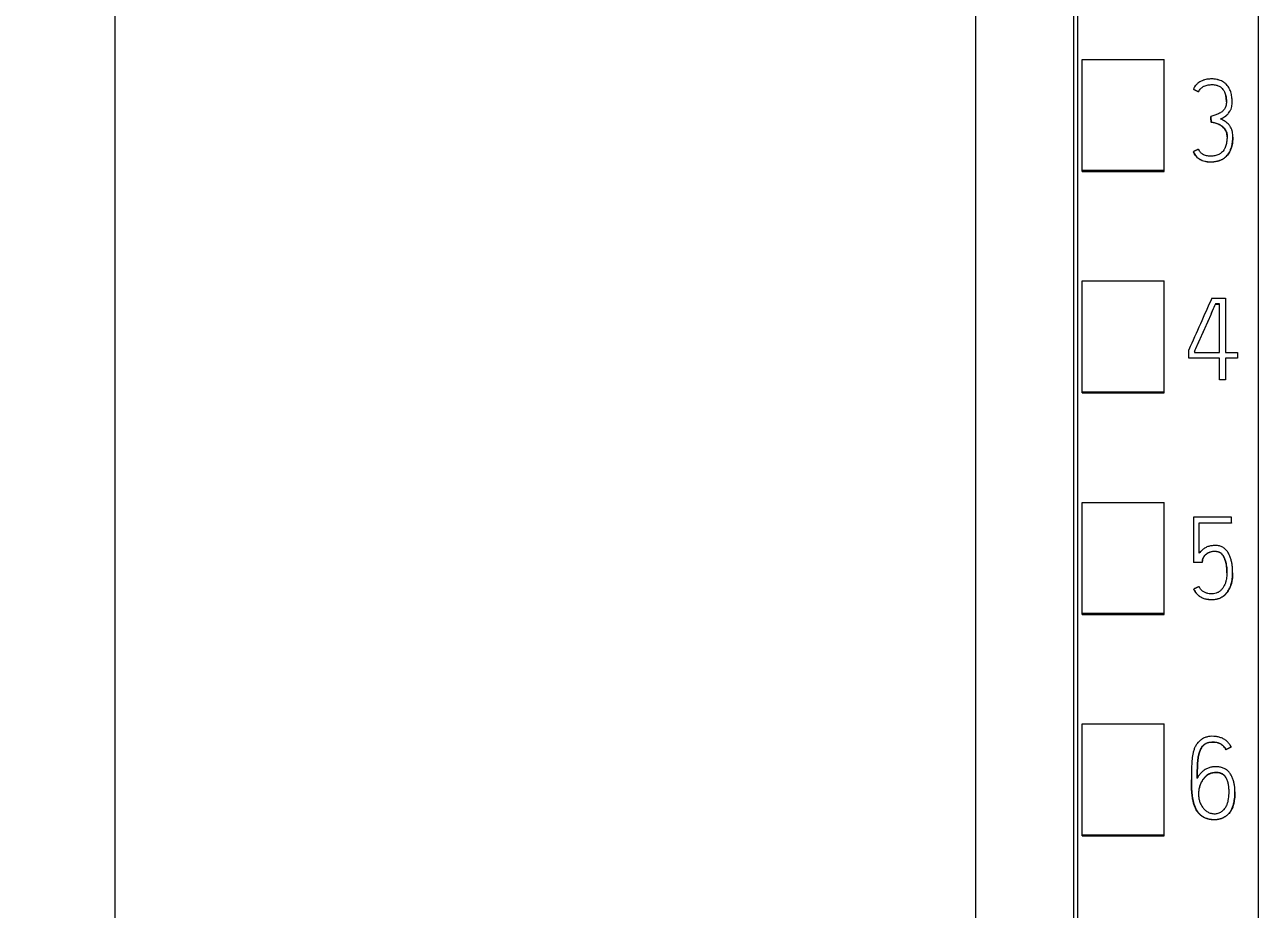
# Model space of a CAD drawing. Header units: millimetres. Extents: x 1359 to 3577, y 1333 to 3557.
# Drawn here: x 2789.87 to 2819.97, y 3000.71 to 3022.29 of the extents above; entities that cross this region are included whole.
import ezdxf

# ---------------------------------------------------------------- set-up
doc = ezdxf.new("R2010")
doc.units = ezdxf.units.MM
doc.layers.add('000-PI-Oprema', color=30, linetype='Continuous', lineweight=5)
doc.layers.add('002-PI-Kabelska kanalica', color=150, linetype='Continuous')
doc.styles.get("Standard").update_dxf_attribs({"font": 'arial.ttf'})
doc.dimstyles.new('ISO-25', dxfattribs={"dimtxt": 2.5, "dimasz": 2.5, "dimexe": 1.25, "dimexo": 0.625, "dimtad": 1, "dimtxsty": 'Standard', "dimcen": 2.5, "dimadec": 0, "dimazin": 0, "dimtfac": 1, "dimtmove": 0, "dimatfit": 3, "dimfxl": 1, "dimarcsym": 0})

# ---------------------------------------------------------------- blocks, each defined once
blk = doc.blocks.new('S7-1500 DI HF - 6ES7521-1BL00-0AB0')
at = {"layer": '000-PI-Oprema', "color": 0, "linetype": 'ByBlock', "lineweight": 0}
for p, q in [((34.8, 134.681), (34.8, 21.262)), ((30.4, 23.585), (30.4, 132.4)), ((30.5, 112.178), (30.5, 114.881)), ((30.5, 114.881), (32.5, 114.881)), ((32.5, 112.178), (32.5, 114.881)), ((33.216, 114.157), (33.216, 114.151)), ((33.344, 114.094), (33.344, 114.088)), ((34.162, 113.84), (34.162, 113.846)), ((33.641, 113.494), (33.641, 113.488)), ((33.649, 113.356), (33.649, 113.35)), ((34.179, 112.99), (34.179, 112.996)), ((33.216, 112.635), (33.216, 112.629)), ((30.5, 112.149), (30.5, 112.178)), ((30.5, 112.178), (32.5, 112.178)), ((30.5, 112.149), (32.5, 112.149)), ((32.5, 112.149), (32.5, 112.178)), ((30.5, 106.777), (30.5, 109.479)), ((30.5, 109.479), (32.5, 109.479)), ((32.5, 106.777), (32.5, 109.479)), ((33.666, 109.061), (33.996, 109.061)), ((33.996, 109.061), (33.996, 107.735)), ((33.757, 108.923), (33.757, 108.917)), ((33.854, 108.923), (33.757, 108.923)), ((33.757, 108.917), (33.854, 108.917)), ((33.854, 107.735), (33.854, 108.923)), ((33.105, 107.596), (33.105, 107.801)), ((33.244, 107.771), (33.244, 107.735)), ((33.854, 107.596), (33.105, 107.596)), ((33.244, 107.735), (33.854, 107.735)), ((33.854, 107.069), (33.854, 107.596)), ((33.996, 107.735), (34.29, 107.735)), ((33.996, 107.596), (33.996, 107.069)), ((34.29, 107.596), (33.996, 107.596)), ((34.29, 107.735), (34.29, 107.596)), ((33.996, 107.069), (33.854, 107.069)), ((30.5, 106.749), (30.5, 106.777)), ((30.5, 106.777), (32.5, 106.777)), ((30.5, 106.749), (32.5, 106.749)), ((32.5, 106.749), (32.5, 106.777)), ((30.5, 101.375), (30.5, 104.078)), ((30.5, 104.078), (32.5, 104.078)), ((32.5, 101.375), (32.5, 104.078)), ((33.222, 103.717), (33.222, 102.622)), ((34.145, 103.717), (33.222, 103.717)), ((33.36, 102.843), (33.36, 103.579)), ((33.36, 103.579), (34.145, 103.579)), ((34.145, 103.579), (34.145, 103.717)), ((34.145, 103.579), (34.145, 103.572)), ((33.222, 102.622), (33.222, 102.616)), ((33.222, 102.622), (33.433, 102.622)), ((33.433, 102.622), (33.433, 102.616)), ((34.173, 102.358), (34.173, 102.364)), ((33.227, 101.967), (33.227, 101.961)), ((30.5, 101.349), (30.5, 101.375)), ((30.5, 101.375), (32.5, 101.375)), ((30.5, 101.349), (32.5, 101.349)), ((32.5, 101.349), (32.5, 101.375)), ((30.5, 95.974), (30.5, 98.676)), ((30.5, 98.676), (32.5, 98.676)), ((32.5, 95.974), (32.5, 98.676)), ((34.011, 98.054), (34.011, 98.047)), ((34.139, 98.12), (34.139, 98.114)), ((33.167, 97.316), (33.167, 97.31)), ((34.23, 97.017), (34.23, 97.023)), ((30.5, 95.949), (30.5, 95.974)), ((30.5, 95.974), (32.5, 95.974)), ((30.5, 95.949), (32.5, 95.949)), ((32.5, 95.949), (32.5, 95.974))]:
    blk.add_line(p, q, dxfattribs=at)
at = {"layer": '000-PI-Oprema', "color": 18, "linetype": 'ByBlock', "lineweight": 0, "true_color": 0x000000}
blk.add_ellipse((18.741, 10.646), major_axis=(452.614, 1023.309), ratio=0.023466, start_param=1.484858, end_param=1.486095, dxfattribs=at)
at = {"layer": '000-PI-Oprema', "color": 0, "linetype": 'ByBlock', "lineweight": 0}
for points, knots in [([(30.3, 23.299), (30.3, 26.64), (30.3, 34.605), (30.3, 47.245), (30.3, 62.731), (30.3, 77.025), (30.3, 91.235), (30.3, 105.802), (30.3, 119.972), (30.3, 129.542), (30.3, 132.586)], [0, 0, 0, 0, 0.091483, 0.21812, 0.346206, 0.515858, 0.610111, 0.736264, 0.916066, 1, 1, 1, 1]), ([(6.9, 129.52), (6.9, 127.497), (6.9, 118.948), (6.9, 105.802), (6.9, 91.235), (6.9, 77.025), (6.9, 62.731), (6.9, 47.245), (6.9, 34.486), (6.9, 25.605), (6.9, 21.348), (6.9, 20.55)], [0, 0, 0, 0, 0.055935, 0.236292, 0.362833, 0.457376, 0.627551, 0.756032, 0.883059, 0.978086, 1, 1, 1, 1]), ([(27.9, 129.52), (27.9, 127.497), (27.9, 118.948), (27.9, 105.802), (27.9, 91.235), (27.9, 77.025), (27.9, 62.731), (27.9, 47.245), (27.9, 34.486), (27.9, 25.605), (27.9, 21.348), (27.9, 20.55)], [0, 0, 0, 0, 0.055935, 0.236292, 0.362833, 0.457376, 0.627551, 0.756032, 0.883059, 0.978086, 1, 1, 1, 1]), ([(33.879, 113.431), (33.897, 113.44), (33.915, 113.449), (33.949, 113.469), (33.967, 113.479), (33.991, 113.496), (34, 113.501), (34.015, 113.513), (34.023, 113.52), (34.038, 113.533), (34.045, 113.54), (34.06, 113.554), (34.067, 113.562), (34.086, 113.585), (34.098, 113.601), (34.114, 113.627), (34.118, 113.636), (34.127, 113.654), (34.131, 113.663), (34.142, 113.692), (34.148, 113.711), (34.156, 113.75), (34.159, 113.77), (34.162, 113.81), (34.162, 113.83), (34.162, 113.871), (34.161, 113.891), (34.157, 113.95), (34.152, 113.99), (34.139, 114.049), (34.134, 114.069), (34.121, 114.107), (34.107, 114.144), (34.088, 114.18), (34.067, 114.215), (34.055, 114.231), (34.03, 114.262), (34.009, 114.284), (33.986, 114.304), (33.97, 114.316), (33.962, 114.322), (33.92, 114.35), (33.883, 114.367), (33.835, 114.383), (33.825, 114.386), (33.806, 114.391), (33.776, 114.397), (33.726, 114.404), (33.686, 114.406), (33.645, 114.406), (33.625, 114.406), (33.565, 114.401), (33.525, 114.395), (33.477, 114.381), (33.467, 114.378), (33.448, 114.371), (33.439, 114.367), (33.411, 114.355), (33.375, 114.336), (33.342, 114.313), (33.319, 114.294), (33.311, 114.287), (33.296, 114.273), (33.289, 114.266), (33.269, 114.243), (33.256, 114.228), (33.24, 114.202), (33.235, 114.194), (33.225, 114.176), (33.22, 114.167), (33.216, 114.157)], [0, 0, 0, 0, 0.03125, 0.03125, 0.0625, 0.0625, 0.078125, 0.078125, 0.09375, 0.09375, 0.109375, 0.109375, 0.125, 0.125, 0.15625, 0.15625, 0.171875, 0.171875, 0.1875, 0.1875, 0.21875, 0.21875, 0.25, 0.25, 0.28125, 0.28125, 0.3125, 0.3125, 0.375, 0.375, 0.40625, 0.40625, 0.4375, 0.46875, 0.46875, 0.5, 0.5, 0.53125, 0.546875, 0.546875, 0.5625, 0.5625, 0.625, 0.625, 0.640625, 0.640625, 0.65625, 0.6875, 0.71875, 0.71875, 0.75, 0.75, 0.8125, 0.8125, 0.828125, 0.828125, 0.84375, 0.84375, 0.875, 0.90625, 0.90625, 0.921875, 0.921875, 0.9375, 0.9375, 0.96875, 0.96875, 0.984375, 0.984375, 1, 1, 1, 1]), ([(33.344, 114.094), (33.351, 114.109), (33.359, 114.123), (33.378, 114.15), (33.388, 114.163), (33.405, 114.18), (33.411, 114.186), (33.424, 114.197), (33.431, 114.202), (33.444, 114.212), (33.451, 114.216), (33.465, 114.225), (33.472, 114.229), (33.494, 114.239), (33.51, 114.245), (33.542, 114.255), (33.558, 114.258), (33.591, 114.264), (33.607, 114.265), (33.64, 114.268), (33.657, 114.268), (33.707, 114.267), (33.739, 114.264), (33.78, 114.254), (33.788, 114.252), (33.804, 114.247), (33.812, 114.244), (33.835, 114.235), (33.849, 114.227), (33.87, 114.214), (33.877, 114.209), (33.89, 114.199), (33.897, 114.194), (33.915, 114.177), (33.926, 114.165), (33.941, 114.145), (33.946, 114.138), (33.955, 114.124), (33.968, 114.103), (33.979, 114.081), (33.992, 114.051), (33.997, 114.035), (34.006, 114.003), (34.009, 113.987), (34.018, 113.939), (34.02, 113.906), (34.021, 113.856), (34.021, 113.84), (34.02, 113.807), (34.018, 113.79), (34.014, 113.766), (34.012, 113.758), (34.008, 113.742), (34.006, 113.734), (33.997, 113.711), (33.99, 113.696), (33.976, 113.675), (33.972, 113.668), (33.961, 113.655), (33.956, 113.649), (33.945, 113.636), (33.939, 113.63), (33.927, 113.619), (33.921, 113.613), (33.902, 113.598), (33.888, 113.589), (33.86, 113.572), (33.845, 113.564), (33.815, 113.55), (33.799, 113.544), (33.768, 113.533), (33.752, 113.528), (33.704, 113.514), (33.673, 113.504), (33.641, 113.494)], [0, 0, 0, 0, 0.03125, 0.03125, 0.0625, 0.0625, 0.078125, 0.078125, 0.09375, 0.09375, 0.109375, 0.109375, 0.125, 0.125, 0.15625, 0.15625, 0.1875, 0.1875, 0.21875, 0.21875, 0.25, 0.25, 0.3125, 0.3125, 0.328125, 0.328125, 0.34375, 0.34375, 0.375, 0.375, 0.390625, 0.390625, 0.40625, 0.40625, 0.4375, 0.4375, 0.453125, 0.453125, 0.46875, 0.5, 0.5, 0.53125, 0.53125, 0.5625, 0.5625, 0.625, 0.625, 0.65625, 0.65625, 0.6875, 0.6875, 0.703125, 0.703125, 0.71875, 0.71875, 0.75, 0.75, 0.765625, 0.765625, 0.78125, 0.78125, 0.796875, 0.796875, 0.8125, 0.8125, 0.84375, 0.84375, 0.875, 0.875, 0.90625, 0.90625, 0.9375, 0.9375, 1, 1, 1, 1]), ([(34.021, 113.851), (34.021, 113.855), (34.021, 113.859), (34.02, 113.896), (34.018, 113.929), (34.011, 113.972), (34.009, 113.983), (34.006, 113.994)], [0, 0, 0, 0, 0.087818, 0.087818, 0.771228, 0.771228, 1, 1, 1, 1]), ([(34.068, 113.557), (34.057, 113.545), (34.045, 113.533), (34.024, 113.515), (34.017, 113.508), (34.001, 113.496), (33.992, 113.49), (33.967, 113.474), (33.95, 113.463), (33.915, 113.443), (33.897, 113.434), (33.879, 113.425)], [0, 0, 0, 0, 0.218648, 0.218648, 0.348874, 0.348874, 0.479099, 0.479099, 0.739549, 0.739549, 1, 1, 1, 1]), ([(33.216, 112.635), (33.225, 112.616), (33.234, 112.597), (33.256, 112.561), (33.267, 112.544), (33.286, 112.519), (33.293, 112.511), (33.308, 112.496), (33.316, 112.488), (33.34, 112.468), (33.357, 112.456), (33.384, 112.44), (33.394, 112.435), (33.413, 112.426), (33.423, 112.422), (33.452, 112.41), (33.472, 112.404), (33.513, 112.394), (33.534, 112.39), (33.576, 112.386), (33.597, 112.385), (33.638, 112.384), (33.659, 112.384), (33.701, 112.386), (33.722, 112.388), (33.753, 112.393), (33.764, 112.395), (33.785, 112.399), (33.795, 112.401), (33.825, 112.409), (33.845, 112.415), (33.875, 112.427), (33.884, 112.431), (33.904, 112.44), (33.913, 112.445), (33.941, 112.46), (33.958, 112.472), (33.991, 112.497), (34.007, 112.511), (34.036, 112.541), (34.05, 112.557), (34.075, 112.591), (34.086, 112.609), (34.102, 112.636), (34.106, 112.645), (34.116, 112.664), (34.12, 112.674), (34.14, 112.723), (34.151, 112.763), (34.164, 112.824), (34.168, 112.844), (34.173, 112.886), (34.175, 112.907), (34.178, 112.949), (34.179, 112.97), (34.179, 113.011), (34.179, 113.032), (34.175, 113.073), (34.173, 113.094), (34.166, 113.125), (34.163, 113.135), (34.157, 113.156), (34.154, 113.166), (34.143, 113.195), (34.134, 113.214), (34.118, 113.242), (34.112, 113.251), (34.1, 113.268), (34.093, 113.277), (34.073, 113.301), (34.058, 113.316), (34.025, 113.343), (34.008, 113.355), (33.972, 113.379), (33.954, 113.39), (33.917, 113.411), (33.898, 113.421), (33.879, 113.431)], [0, 0, 0, 0, 0.03125, 0.03125, 0.0625, 0.0625, 0.078125, 0.078125, 0.09375, 0.09375, 0.125, 0.125, 0.140625, 0.140625, 0.15625, 0.15625, 0.1875, 0.1875, 0.21875, 0.21875, 0.25, 0.25, 0.28125, 0.28125, 0.3125, 0.3125, 0.328125, 0.328125, 0.34375, 0.34375, 0.375, 0.375, 0.390625, 0.390625, 0.40625, 0.40625, 0.4375, 0.4375, 0.46875, 0.46875, 0.5, 0.5, 0.53125, 0.53125, 0.546875, 0.546875, 0.5625, 0.5625, 0.625, 0.625, 0.65625, 0.65625, 0.6875, 0.6875, 0.71875, 0.71875, 0.75, 0.75, 0.78125, 0.78125, 0.796875, 0.796875, 0.8125, 0.8125, 0.84375, 0.84375, 0.859375, 0.859375, 0.875, 0.875, 0.90625, 0.90625, 0.9375, 0.9375, 0.96875, 0.96875, 1, 1, 1, 1]), ([(33.649, 113.356), (33.683, 113.351), (33.716, 113.343), (33.766, 113.329), (33.782, 113.324), (33.815, 113.312), (33.83, 113.306), (33.854, 113.294), (33.862, 113.29), (33.877, 113.282), (33.884, 113.277), (33.906, 113.263), (33.92, 113.253), (33.939, 113.236), (33.946, 113.23), (33.958, 113.218), (33.964, 113.211), (33.98, 113.191), (33.99, 113.178), (34.003, 113.155), (34.007, 113.148), (34.015, 113.132), (34.018, 113.124), (34.027, 113.099), (34.031, 113.083), (34.036, 113.049), (34.037, 113.031), (34.038, 112.997), (34.037, 112.98), (34.035, 112.928), (34.031, 112.894), (34.022, 112.844), (34.019, 112.827), (34.011, 112.793), (34.006, 112.777), (33.995, 112.744), (33.988, 112.728), (33.977, 112.705), (33.973, 112.697), (33.964, 112.682), (33.96, 112.675), (33.936, 112.639), (33.912, 112.614), (33.877, 112.588), (33.87, 112.583), (33.855, 112.574), (33.847, 112.57), (33.824, 112.559), (33.808, 112.552), (33.775, 112.541), (33.758, 112.537), (33.724, 112.531), (33.69, 112.526), (33.655, 112.525), (33.621, 112.525), (33.603, 112.525), (33.569, 112.528), (33.552, 112.531), (33.518, 112.537), (33.501, 112.542), (33.469, 112.555), (33.453, 112.563), (33.432, 112.577), (33.425, 112.583), (33.412, 112.594), (33.405, 112.6), (33.394, 112.612), (33.388, 112.619), (33.378, 112.633), (33.373, 112.64), (33.359, 112.662), (33.351, 112.677), (33.344, 112.693)], [0, 0, 0, 0, 0.0625, 0.0625, 0.09375, 0.09375, 0.125, 0.125, 0.140625, 0.140625, 0.15625, 0.15625, 0.1875, 0.1875, 0.203125, 0.203125, 0.21875, 0.21875, 0.25, 0.25, 0.265625, 0.265625, 0.28125, 0.28125, 0.3125, 0.3125, 0.34375, 0.34375, 0.375, 0.375, 0.4375, 0.4375, 0.46875, 0.46875, 0.5, 0.5, 0.53125, 0.53125, 0.546875, 0.546875, 0.5625, 0.5625, 0.625, 0.625, 0.640625, 0.640625, 0.65625, 0.65625, 0.6875, 0.6875, 0.71875, 0.71875, 0.75, 0.78125, 0.78125, 0.8125, 0.8125, 0.84375, 0.84375, 0.875, 0.875, 0.90625, 0.90625, 0.921875, 0.921875, 0.9375, 0.9375, 0.953125, 0.953125, 0.96875, 0.96875, 1, 1, 1, 1]), ([(34.037, 112.993), (34.037, 112.998), (34.037, 113.003), (34.037, 113.017), (34.037, 113.025), (34.035, 113.043), (34.035, 113.051), (34.031, 113.077), (34.027, 113.094), (34.018, 113.118), (34.015, 113.126), (34.007, 113.141), (34.003, 113.149), (33.99, 113.171), (33.98, 113.185), (33.958, 113.212), (33.946, 113.224), (33.92, 113.247), (33.906, 113.257), (33.877, 113.276), (33.862, 113.284), (33.831, 113.299), (33.815, 113.306), (33.783, 113.318), (33.766, 113.323), (33.717, 113.337), (33.683, 113.345), (33.649, 113.35)], [0, 0, 0, 0, 0.026635, 0.026635, 0.070879, 0.070879, 0.115123, 0.115123, 0.20361, 0.20361, 0.247854, 0.247854, 0.292098, 0.292098, 0.380586, 0.380586, 0.469074, 0.469074, 0.557561, 0.557561, 0.646049, 0.646049, 0.734537, 0.734537, 0.823025, 0.823025, 1, 1, 1, 1]), ([(34.179, 112.99), (34.179, 112.989), (34.179, 112.988), (34.179, 112.967), (34.178, 112.946), (34.175, 112.904), (34.173, 112.883), (34.168, 112.841), (34.165, 112.821), (34.152, 112.76), (34.141, 112.72), (34.121, 112.671), (34.117, 112.662), (34.108, 112.643), (34.103, 112.633), (34.088, 112.605), (34.077, 112.588), (34.052, 112.554), (34.039, 112.538), (34.017, 112.515), (34.009, 112.507), (33.993, 112.493), (33.985, 112.486), (33.96, 112.467), (33.943, 112.455), (33.916, 112.44), (33.906, 112.435), (33.887, 112.426), (33.877, 112.422), (33.828, 112.402), (33.787, 112.392), (33.725, 112.383), (33.704, 112.38), (33.661, 112.378), (33.64, 112.378), (33.598, 112.378), (33.577, 112.38), (33.546, 112.383), (33.535, 112.384), (33.514, 112.388), (33.504, 112.39), (33.473, 112.397), (33.453, 112.404), (33.423, 112.415), (33.414, 112.42), (33.394, 112.429), (33.385, 112.434), (33.357, 112.45), (33.34, 112.462), (33.316, 112.482), (33.308, 112.489), (33.293, 112.504), (33.286, 112.512), (33.267, 112.537), (33.256, 112.555), (33.234, 112.591), (33.225, 112.61), (33.216, 112.629)], [0, 0, 0, 0, 0.001389, 0.001389, 0.044807, 0.044807, 0.088225, 0.088225, 0.131643, 0.131643, 0.218479, 0.218479, 0.240188, 0.240188, 0.261896, 0.261896, 0.305314, 0.305314, 0.348732, 0.348732, 0.370441, 0.370441, 0.39215, 0.39215, 0.435568, 0.435568, 0.457277, 0.457277, 0.478986, 0.478986, 0.565821, 0.565821, 0.609239, 0.609239, 0.652657, 0.652657, 0.696075, 0.696075, 0.717784, 0.717784, 0.739493, 0.739493, 0.782911, 0.782911, 0.80462, 0.80462, 0.826329, 0.826329, 0.869746, 0.869746, 0.891455, 0.891455, 0.913164, 0.913164, 0.956582, 0.956582, 1, 1, 1, 1]), ([(33.757, 108.923), (33.747, 108.899), (33.736, 108.875), (33.715, 108.827), (33.704, 108.803), (33.672, 108.73), (33.651, 108.682), (33.609, 108.586), (33.588, 108.538), (33.545, 108.442), (33.523, 108.394), (33.48, 108.298), (33.459, 108.25), (33.416, 108.154), (33.395, 108.106), (33.352, 108.01), (33.331, 107.962), (33.298, 107.89), (33.287, 107.866), (33.271, 107.83), (33.266, 107.818), (33.255, 107.794), (33.25, 107.782), (33.244, 107.771)], [0, 0, 0, 0, 0.0625, 0.0625, 0.125, 0.125, 0.25, 0.25, 0.375, 0.375, 0.5, 0.5, 0.625, 0.625, 0.75, 0.75, 0.875, 0.875, 0.9375, 0.9375, 0.96875, 0.96875, 1, 1, 1, 1]), ([(33.244, 107.764), (33.25, 107.776), (33.255, 107.788), (33.266, 107.812), (33.271, 107.824), (33.287, 107.86), (33.298, 107.884), (33.331, 107.956), (33.352, 108.004), (33.395, 108.1), (33.416, 108.148), (33.459, 108.244), (33.48, 108.292), (33.523, 108.388), (33.545, 108.436), (33.588, 108.532), (33.609, 108.58), (33.651, 108.676), (33.672, 108.724), (33.704, 108.796), (33.715, 108.82), (33.736, 108.868), (33.747, 108.893), (33.757, 108.917)], [0, 0, 0, 0, 0.03125, 0.03125, 0.0625, 0.0625, 0.125, 0.125, 0.25, 0.25, 0.375, 0.375, 0.5, 0.5, 0.625, 0.625, 0.75, 0.75, 0.875, 0.875, 0.9375, 0.9375, 1, 1, 1, 1]), ([(33.227, 101.967), (33.24, 101.941), (33.253, 101.915), (33.277, 101.879), (33.286, 101.868), (33.305, 101.846), (33.315, 101.835), (33.336, 101.815), (33.348, 101.806), (33.371, 101.789), (33.383, 101.781), (33.408, 101.766), (33.42, 101.759), (33.447, 101.747), (33.461, 101.742), (33.488, 101.733), (33.502, 101.729), (33.531, 101.722), (33.545, 101.719), (33.574, 101.715), (33.589, 101.714), (33.611, 101.712), (33.618, 101.712), (33.633, 101.711), (33.64, 101.711), (33.662, 101.71), (33.676, 101.71), (33.706, 101.711), (33.72, 101.712), (33.749, 101.715), (33.764, 101.717), (33.793, 101.724), (33.807, 101.727), (33.849, 101.741), (33.876, 101.753), (33.914, 101.775), (33.927, 101.782), (33.95, 101.799), (33.962, 101.809), (33.984, 101.828), (33.994, 101.838), (34.014, 101.86), (34.024, 101.871), (34.051, 101.906), (34.067, 101.93), (34.088, 101.968), (34.094, 101.981), (34.107, 102.008), (34.113, 102.021), (34.129, 102.062), (34.138, 102.09), (34.152, 102.146), (34.158, 102.175), (34.165, 102.218), (34.167, 102.232), (34.169, 102.261), (34.171, 102.276), (34.173, 102.32), (34.173, 102.349), (34.173, 102.407), (34.171, 102.465), (34.165, 102.523), (34.157, 102.581), (34.153, 102.61), (34.143, 102.653), (34.14, 102.667), (34.132, 102.695), (34.128, 102.709), (34.114, 102.751), (34.103, 102.778), (34.084, 102.818), (34.077, 102.831), (34.062, 102.856), (34.054, 102.868), (34.028, 102.904), (34.009, 102.925), (33.965, 102.965), (33.94, 102.981), (33.9, 103), (33.887, 103.006), (33.858, 103.015), (33.844, 103.019), (33.815, 103.024), (33.801, 103.026), (33.771, 103.028), (33.756, 103.029), (33.727, 103.028), (33.712, 103.027), (33.683, 103.025), (33.669, 103.023), (33.64, 103.019), (33.625, 103.016), (33.597, 103.009), (33.582, 103.005), (33.554, 102.995), (33.541, 102.99), (33.514, 102.977), (33.501, 102.97), (33.476, 102.955), (33.464, 102.947), (33.44, 102.929), (33.429, 102.919), (33.408, 102.899), (33.397, 102.889), (33.378, 102.867), (33.369, 102.855), (33.36, 102.843)], [0, 0, 0, 0, 0.03125, 0.03125, 0.046875, 0.046875, 0.0625, 0.0625, 0.078125, 0.078125, 0.09375, 0.09375, 0.109375, 0.109375, 0.125, 0.125, 0.140625, 0.140625, 0.15625, 0.15625, 0.171875, 0.171875, 0.179688, 0.179688, 0.1875, 0.1875, 0.203125, 0.203125, 0.21875, 0.21875, 0.234375, 0.234375, 0.25, 0.25, 0.28125, 0.28125, 0.296875, 0.296875, 0.3125, 0.3125, 0.328125, 0.328125, 0.34375, 0.34375, 0.375, 0.375, 0.390625, 0.390625, 0.40625, 0.40625, 0.4375, 0.4375, 0.46875, 0.46875, 0.484375, 0.484375, 0.5, 0.5, 0.53125, 0.53125, 0.5625, 0.59375, 0.59375, 0.625, 0.625, 0.640625, 0.640625, 0.65625, 0.65625, 0.6875, 0.6875, 0.703125, 0.703125, 0.71875, 0.71875, 0.75, 0.75, 0.78125, 0.78125, 0.796875, 0.796875, 0.8125, 0.8125, 0.828125, 0.828125, 0.84375, 0.84375, 0.859375, 0.859375, 0.875, 0.875, 0.890625, 0.890625, 0.90625, 0.90625, 0.921875, 0.921875, 0.9375, 0.9375, 0.953125, 0.953125, 0.96875, 0.96875, 0.984375, 0.984375, 1, 1, 1, 1]), ([(33.433, 102.622), (33.433, 102.645), (33.436, 102.668), (33.445, 102.701), (33.449, 102.713), (33.458, 102.734), (33.464, 102.744), (33.476, 102.763), (33.483, 102.773), (33.498, 102.79), (33.506, 102.798), (33.523, 102.814), (33.532, 102.821), (33.551, 102.835), (33.56, 102.841), (33.58, 102.852), (33.591, 102.857), (33.612, 102.866), (33.623, 102.87), (33.656, 102.88), (33.679, 102.884), (33.713, 102.887), (33.725, 102.888), (33.748, 102.888), (33.76, 102.887), (33.783, 102.885), (33.794, 102.883), (33.811, 102.88), (33.817, 102.878), (33.828, 102.875), (33.833, 102.873), (33.85, 102.867), (33.86, 102.862), (33.88, 102.85), (33.889, 102.843), (33.906, 102.828), (33.914, 102.819), (33.929, 102.801), (33.936, 102.792), (33.954, 102.763), (33.965, 102.742), (33.982, 102.7), (33.99, 102.678), (34.01, 102.612), (34.019, 102.567), (34.027, 102.499), (34.029, 102.476), (34.032, 102.43), (34.033, 102.407), (34.034, 102.338), (34.032, 102.293), (34.024, 102.225), (34.02, 102.202), (34.013, 102.169), (34.01, 102.158), (34.004, 102.135), (34, 102.124), (33.989, 102.091), (33.98, 102.07), (33.965, 102.039), (33.959, 102.029), (33.947, 102.009), (33.941, 101.999), (33.921, 101.971), (33.906, 101.954), (33.881, 101.929), (33.873, 101.922), (33.854, 101.907), (33.845, 101.901), (33.825, 101.888), (33.815, 101.883), (33.794, 101.873), (33.783, 101.869), (33.749, 101.859), (33.727, 101.855), (33.692, 101.852), (33.68, 101.851), (33.657, 101.851), (33.645, 101.85), (33.611, 101.852), (33.588, 101.854), (33.554, 101.861), (33.543, 101.864), (33.521, 101.871), (33.51, 101.875), (33.478, 101.89), (33.458, 101.902), (33.43, 101.923), (33.421, 101.931), (33.405, 101.947), (33.39, 101.965), (33.377, 101.984), (33.365, 102.004), (33.36, 102.014), (33.355, 102.025)], [0, 0, 0, 0, 0.03125, 0.03125, 0.046875, 0.046875, 0.0625, 0.0625, 0.078125, 0.078125, 0.09375, 0.09375, 0.109375, 0.109375, 0.125, 0.125, 0.140625, 0.140625, 0.15625, 0.15625, 0.1875, 0.1875, 0.203125, 0.203125, 0.21875, 0.21875, 0.234375, 0.234375, 0.242187, 0.242187, 0.25, 0.25, 0.265625, 0.265625, 0.28125, 0.28125, 0.296875, 0.296875, 0.3125, 0.3125, 0.34375, 0.34375, 0.375, 0.375, 0.4375, 0.4375, 0.46875, 0.46875, 0.5, 0.5, 0.5625, 0.5625, 0.59375, 0.59375, 0.609375, 0.609375, 0.625, 0.625, 0.65625, 0.65625, 0.671875, 0.671875, 0.6875, 0.6875, 0.71875, 0.71875, 0.734375, 0.734375, 0.75, 0.75, 0.765625, 0.765625, 0.78125, 0.78125, 0.8125, 0.8125, 0.828125, 0.828125, 0.84375, 0.84375, 0.875, 0.875, 0.890625, 0.890625, 0.90625, 0.90625, 0.9375, 0.9375, 0.953125, 0.953125, 0.96875, 0.984375, 0.984375, 1, 1, 1, 1]), ([(34.034, 102.36), (34.034, 102.365), (34.034, 102.371), (34.033, 102.4), (34.032, 102.423), (34.029, 102.468), (34.027, 102.491), (34.022, 102.536), (34.018, 102.559), (34.009, 102.604), (34.003, 102.627), (33.993, 102.66), (33.99, 102.671), (33.982, 102.693), (33.978, 102.703), (33.965, 102.735), (33.955, 102.756), (33.936, 102.785), (33.929, 102.795), (33.915, 102.813), (33.907, 102.821), (33.89, 102.837), (33.881, 102.844), (33.861, 102.856), (33.85, 102.861), (33.828, 102.869), (33.817, 102.872), (33.794, 102.877), (33.783, 102.879), (33.76, 102.881), (33.749, 102.881), (33.726, 102.882), (33.714, 102.881), (33.691, 102.879), (33.679, 102.878), (33.657, 102.873), (33.634, 102.868), (33.613, 102.861), (33.591, 102.852), (33.581, 102.846), (33.551, 102.829), (33.532, 102.816), (33.506, 102.793), (33.498, 102.785), (33.483, 102.767), (33.476, 102.758), (33.464, 102.738), (33.459, 102.728), (33.449, 102.707), (33.445, 102.696), (33.439, 102.673), (33.437, 102.662), (33.434, 102.639), (33.433, 102.628), (33.433, 102.616)], [0, 0, 0, 0, 0.015899, 0.015899, 0.077406, 0.077406, 0.138912, 0.138912, 0.200418, 0.200418, 0.261925, 0.261925, 0.292678, 0.292678, 0.323431, 0.323431, 0.384937, 0.384937, 0.41569, 0.41569, 0.446443, 0.446443, 0.477197, 0.477197, 0.50795, 0.50795, 0.538703, 0.538703, 0.569456, 0.569456, 0.600209, 0.600209, 0.630962, 0.630962, 0.661715, 0.661715, 0.692469, 0.723222, 0.723222, 0.753975, 0.753975, 0.815481, 0.815481, 0.846234, 0.846234, 0.876987, 0.876987, 0.907741, 0.907741, 0.938494, 0.938494, 0.969247, 0.969247, 1, 1, 1, 1]), ([(34.173, 102.358), (34.173, 102.336), (34.173, 102.315), (34.17, 102.265), (34.168, 102.236), (34.162, 102.193), (34.16, 102.178), (34.154, 102.15), (34.151, 102.135), (34.14, 102.093), (34.132, 102.065), (34.111, 102.01), (34.099, 101.983), (34.071, 101.931), (34.056, 101.906), (34.029, 101.871), (34.02, 101.86), (34.001, 101.838), (33.99, 101.828), (33.958, 101.798), (33.934, 101.78), (33.896, 101.758), (33.883, 101.751), (33.857, 101.739), (33.843, 101.733), (33.801, 101.719), (33.773, 101.712), (33.729, 101.706), (33.714, 101.705), (33.685, 101.704), (33.67, 101.704), (33.641, 101.705), (33.626, 101.705), (33.597, 101.707), (33.582, 101.708), (33.553, 101.711), (33.538, 101.714), (33.509, 101.72), (33.495, 101.724), (33.467, 101.733), (33.453, 101.738), (33.426, 101.75), (33.413, 101.757), (33.388, 101.772), (33.375, 101.78), (33.351, 101.797), (33.34, 101.806), (33.318, 101.826), (33.308, 101.836), (33.288, 101.859), (33.279, 101.871), (33.254, 101.908), (33.24, 101.934), (33.227, 101.961)], [0, 0, 0, 0, 0.044434, 0.044434, 0.104157, 0.104157, 0.134018, 0.134018, 0.16388, 0.16388, 0.223602, 0.223602, 0.283325, 0.283325, 0.343048, 0.343048, 0.37291, 0.37291, 0.402771, 0.402771, 0.462494, 0.462494, 0.492355, 0.492355, 0.522217, 0.522217, 0.58194, 0.58194, 0.611801, 0.611801, 0.641663, 0.641663, 0.671524, 0.671524, 0.701386, 0.701386, 0.731247, 0.731247, 0.761108, 0.761108, 0.79097, 0.79097, 0.820831, 0.820831, 0.850693, 0.850693, 0.880554, 0.880554, 0.910416, 0.910416, 0.940277, 0.940277, 1, 1, 1, 1]), ([(34.139, 98.12), (34.124, 98.145), (34.108, 98.169), (34.081, 98.203), (34.072, 98.214), (34.052, 98.235), (34.042, 98.246), (34.01, 98.275), (33.986, 98.292), (33.949, 98.313), (33.936, 98.32), (33.91, 98.332), (33.896, 98.337), (33.855, 98.351), (33.827, 98.359), (33.785, 98.366), (33.771, 98.369), (33.742, 98.372), (33.727, 98.373), (33.684, 98.375), (33.655, 98.375), (33.612, 98.371), (33.598, 98.37), (33.569, 98.365), (33.555, 98.362), (33.513, 98.35), (33.486, 98.34), (33.448, 98.32), (33.435, 98.313), (33.411, 98.297), (33.399, 98.289), (33.365, 98.262), (33.344, 98.242), (33.316, 98.209), (33.307, 98.198), (33.29, 98.174), (33.282, 98.162), (33.261, 98.124), (33.248, 98.098), (33.228, 98.044), (33.22, 98.016), (33.206, 97.961), (33.2, 97.933), (33.191, 97.877), (33.188, 97.848), (33.179, 97.763), (33.175, 97.706), (33.17, 97.591), (33.169, 97.534), (33.167, 97.362), (33.166, 97.247), (33.171, 97.104), (33.173, 97.075), (33.177, 97.018), (33.179, 96.99), (33.188, 96.904), (33.197, 96.848), (33.214, 96.778), (33.218, 96.763), (33.226, 96.736), (33.23, 96.722), (33.244, 96.681), (33.254, 96.654), (33.273, 96.615), (33.279, 96.602), (33.293, 96.577), (33.301, 96.564), (33.325, 96.528), (33.342, 96.505), (33.373, 96.474), (33.383, 96.464), (33.406, 96.445), (33.418, 96.437), (33.454, 96.413), (33.479, 96.399), (33.52, 96.383), (33.534, 96.377), (33.561, 96.368), (33.575, 96.364), (33.617, 96.354), (33.646, 96.349), (33.689, 96.345), (33.704, 96.345), (33.733, 96.344), (33.747, 96.345), (33.79, 96.348), (33.819, 96.352), (33.861, 96.362), (33.875, 96.366), (33.902, 96.376), (33.916, 96.381), (33.956, 96.399), (33.981, 96.413), (34.017, 96.437), (34.028, 96.446), (34.051, 96.465), (34.062, 96.474), (34.092, 96.505), (34.111, 96.528), (34.134, 96.564), (34.141, 96.577), (34.155, 96.603), (34.161, 96.616), (34.177, 96.656), (34.186, 96.683), (34.197, 96.725), (34.2, 96.739), (34.206, 96.768), (34.209, 96.782), (34.216, 96.825), (34.22, 96.853), (34.229, 96.939), (34.232, 96.996), (34.229, 97.082), (34.227, 97.111), (34.221, 97.168), (34.216, 97.197), (34.204, 97.254), (34.196, 97.282), (34.178, 97.338), (34.168, 97.365), (34.143, 97.418), (34.128, 97.443), (34.095, 97.491), (34.077, 97.513), (34.044, 97.543), (34.033, 97.553), (34.009, 97.569), (33.996, 97.577), (33.971, 97.591), (33.957, 97.597), (33.93, 97.607), (33.916, 97.612), (33.873, 97.623), (33.845, 97.628), (33.801, 97.632), (33.786, 97.633), (33.757, 97.633), (33.742, 97.633), (33.698, 97.631), (33.669, 97.627), (33.626, 97.617), (33.612, 97.613), (33.584, 97.604), (33.571, 97.598), (33.531, 97.581), (33.506, 97.566), (33.469, 97.541), (33.458, 97.533), (33.435, 97.514), (33.424, 97.505), (33.393, 97.474), (33.373, 97.452), (33.338, 97.405), (33.323, 97.38), (33.309, 97.354)], [0, 0, 0, 0, 0.015625, 0.015625, 0.023438, 0.023438, 0.03125, 0.03125, 0.046875, 0.046875, 0.054688, 0.054688, 0.0625, 0.0625, 0.078125, 0.078125, 0.085938, 0.085938, 0.09375, 0.09375, 0.109375, 0.109375, 0.117188, 0.117188, 0.125, 0.125, 0.140625, 0.140625, 0.148438, 0.148438, 0.15625, 0.15625, 0.171875, 0.171875, 0.179688, 0.179688, 0.1875, 0.1875, 0.203125, 0.203125, 0.21875, 0.21875, 0.234375, 0.234375, 0.25, 0.25, 0.28125, 0.28125, 0.3125, 0.3125, 0.375, 0.375, 0.390625, 0.390625, 0.40625, 0.40625, 0.4375, 0.4375, 0.445313, 0.445313, 0.453125, 0.453125, 0.46875, 0.46875, 0.476563, 0.476563, 0.484375, 0.484375, 0.5, 0.5, 0.507813, 0.507813, 0.515625, 0.515625, 0.53125, 0.53125, 0.539063, 0.539063, 0.546875, 0.546875, 0.5625, 0.5625, 0.570313, 0.570313, 0.578125, 0.578125, 0.59375, 0.59375, 0.601563, 0.601563, 0.609375, 0.609375, 0.625, 0.625, 0.632813, 0.632813, 0.640625, 0.640625, 0.65625, 0.65625, 0.664063, 0.664063, 0.671875, 0.671875, 0.6875, 0.6875, 0.695313, 0.695313, 0.703125, 0.703125, 0.71875, 0.71875, 0.75, 0.75, 0.765625, 0.765625, 0.78125, 0.78125, 0.796875, 0.796875, 0.8125, 0.8125, 0.828125, 0.828125, 0.84375, 0.84375, 0.851563, 0.851563, 0.859375, 0.859375, 0.867188, 0.867188, 0.875, 0.875, 0.890625, 0.890625, 0.898438, 0.898438, 0.90625, 0.90625, 0.921875, 0.921875, 0.929688, 0.929688, 0.9375, 0.9375, 0.953125, 0.953125, 0.960937, 0.960937, 0.96875, 0.96875, 0.984375, 0.984375, 1, 1, 1, 1]), ([(33.309, 97.354), (33.309, 97.415), (33.31, 97.476), (33.312, 97.567), (33.313, 97.597), (33.315, 97.658), (33.316, 97.688), (33.32, 97.749), (33.323, 97.779), (33.329, 97.84), (33.334, 97.87), (33.343, 97.915), (33.346, 97.93), (33.354, 97.96), (33.358, 97.975), (33.372, 98.019), (33.383, 98.047), (33.402, 98.081), (33.406, 98.088), (33.414, 98.101), (33.418, 98.108), (33.432, 98.126), (33.442, 98.138), (33.458, 98.155), (33.463, 98.16), (33.475, 98.171), (33.481, 98.176), (33.5, 98.189), (33.513, 98.197), (33.534, 98.207), (33.541, 98.21), (33.556, 98.216), (33.563, 98.218), (33.586, 98.225), (33.601, 98.228), (33.631, 98.233), (33.647, 98.234), (33.678, 98.236), (33.693, 98.236), (33.724, 98.235), (33.74, 98.234), (33.77, 98.23), (33.793, 98.225), (33.815, 98.219), (33.83, 98.214), (33.837, 98.211), (33.859, 98.202), (33.873, 98.195), (33.899, 98.18), (33.912, 98.171), (33.93, 98.157), (33.936, 98.152), (33.948, 98.141), (33.953, 98.136), (33.969, 98.119), (33.979, 98.107), (33.996, 98.081), (34.004, 98.068), (34.011, 98.054)], [0, 0, 0, 0, 0.125, 0.125, 0.1875, 0.1875, 0.25, 0.25, 0.3125, 0.3125, 0.375, 0.375, 0.40625, 0.40625, 0.4375, 0.4375, 0.5, 0.5, 0.515625, 0.515625, 0.53125, 0.53125, 0.5625, 0.5625, 0.578125, 0.578125, 0.59375, 0.59375, 0.625, 0.625, 0.640625, 0.640625, 0.65625, 0.65625, 0.6875, 0.6875, 0.71875, 0.71875, 0.75, 0.75, 0.78125, 0.78125, 0.8125, 0.828125, 0.828125, 0.84375, 0.84375, 0.875, 0.875, 0.90625, 0.90625, 0.921875, 0.921875, 0.9375, 0.9375, 0.96875, 0.96875, 1, 1, 1, 1]), ([(34.011, 98.047), (33.997, 98.075), (33.98, 98.1), (33.954, 98.129), (33.949, 98.134), (33.937, 98.145), (33.931, 98.15), (33.913, 98.164), (33.888, 98.182), (33.86, 98.195), (33.831, 98.207), (33.817, 98.212), (33.787, 98.22), (33.772, 98.223), (33.741, 98.228), (33.726, 98.229), (33.679, 98.231), (33.649, 98.229), (33.603, 98.222), (33.588, 98.219), (33.558, 98.21), (33.543, 98.205), (33.522, 98.195), (33.515, 98.192), (33.502, 98.184), (33.495, 98.18), (33.476, 98.166), (33.459, 98.151), (33.443, 98.134), (33.433, 98.122), (33.429, 98.116), (33.415, 98.097), (33.407, 98.084), (33.392, 98.057), (33.385, 98.043), (33.373, 98.015), (33.368, 98), (33.354, 97.956), (33.347, 97.926), (33.334, 97.867), (33.33, 97.837), (33.323, 97.776), (33.32, 97.746), (33.317, 97.685), (33.315, 97.654), (33.313, 97.593), (33.312, 97.562), (33.31, 97.47), (33.309, 97.409), (33.309, 97.348)], [0, 0, 0, 0, 0.0625, 0.0625, 0.078125, 0.078125, 0.09375, 0.09375, 0.125, 0.15625, 0.15625, 0.1875, 0.1875, 0.21875, 0.21875, 0.25, 0.25, 0.3125, 0.3125, 0.34375, 0.34375, 0.375, 0.375, 0.390625, 0.390625, 0.40625, 0.40625, 0.4375, 0.453125, 0.453125, 0.46875, 0.46875, 0.5, 0.5, 0.53125, 0.53125, 0.5625, 0.5625, 0.625, 0.625, 0.6875, 0.6875, 0.75, 0.75, 0.8125, 0.8125, 0.875, 0.875, 1, 1, 1, 1]), ([(34.23, 97.017), (34.23, 96.971), (34.228, 96.925), (34.22, 96.851), (34.216, 96.822), (34.209, 96.78), (34.207, 96.765), (34.201, 96.737), (34.198, 96.723), (34.187, 96.68), (34.178, 96.653), (34.162, 96.613), (34.156, 96.599), (34.143, 96.573), (34.136, 96.561), (34.112, 96.524), (34.094, 96.501), (34.064, 96.471), (34.054, 96.461), (34.031, 96.442), (34.02, 96.433), (33.984, 96.408), (33.958, 96.394), (33.919, 96.376), (33.905, 96.371), (33.878, 96.361), (33.864, 96.357), (33.822, 96.346), (33.793, 96.342), (33.75, 96.339), (33.735, 96.338), (33.706, 96.338), (33.691, 96.339), (33.648, 96.343), (33.619, 96.347), (33.577, 96.358), (33.563, 96.362), (33.535, 96.371), (33.522, 96.376), (33.482, 96.392), (33.456, 96.405), (33.426, 96.425), (33.42, 96.429), (33.408, 96.438), (33.402, 96.442), (33.385, 96.456), (33.374, 96.466), (33.344, 96.497), (33.326, 96.519), (33.302, 96.555), (33.295, 96.568), (33.28, 96.593), (33.274, 96.606), (33.256, 96.645), (33.245, 96.672), (33.226, 96.727), (33.218, 96.754), (33.205, 96.811), (33.199, 96.839), (33.189, 96.896), (33.182, 96.953), (33.177, 97.01), (33.173, 97.067), (33.172, 97.096), (33.168, 97.186), (33.167, 97.248), (33.167, 97.31)], [0, 0, 0, 0, 0.061961, 0.061961, 0.100808, 0.100808, 0.120232, 0.120232, 0.139655, 0.139655, 0.178502, 0.178502, 0.197926, 0.197926, 0.217349, 0.217349, 0.256196, 0.256196, 0.27562, 0.27562, 0.295043, 0.295043, 0.33389, 0.33389, 0.353314, 0.353314, 0.372737, 0.372737, 0.411584, 0.411584, 0.431008, 0.431008, 0.450431, 0.450431, 0.489278, 0.489278, 0.508702, 0.508702, 0.528125, 0.528125, 0.566972, 0.566972, 0.576684, 0.576684, 0.586396, 0.586396, 0.605819, 0.605819, 0.644666, 0.644666, 0.66409, 0.66409, 0.683513, 0.683513, 0.72236, 0.72236, 0.761207, 0.761207, 0.800054, 0.800054, 0.838901, 0.877748, 0.877748, 0.916595, 0.916595, 1, 1, 1, 1]), ([(33.582, 97.448), (33.608, 97.462), (33.635, 97.473), (33.678, 97.483), (33.692, 97.486), (33.722, 97.49), (33.751, 97.493), (33.78, 97.492), (33.81, 97.491), (33.825, 97.489), (33.854, 97.484), (33.868, 97.48), (33.896, 97.471), (33.91, 97.465), (33.935, 97.451), (33.947, 97.443), (33.969, 97.424), (33.98, 97.413), (33.998, 97.39), (34.006, 97.378), (34.021, 97.353), (34.028, 97.34), (34.046, 97.299), (34.055, 97.272), (34.066, 97.229), (34.069, 97.215), (34.074, 97.186), (34.077, 97.172), (34.082, 97.128), (34.084, 97.099), (34.086, 97.041), (34.086, 97.012), (34.084, 96.926), (34.079, 96.868), (34.062, 96.781), (34.054, 96.753), (34.039, 96.712), (34.034, 96.698), (34.021, 96.671), (34.014, 96.658), (33.991, 96.621), (33.973, 96.599), (33.946, 96.573), (33.941, 96.568), (33.93, 96.558), (33.924, 96.554), (33.907, 96.541), (33.894, 96.533), (33.869, 96.519), (33.856, 96.512), (33.828, 96.502), (33.8, 96.494), (33.771, 96.489), (33.741, 96.487), (33.726, 96.486), (33.697, 96.488), (33.682, 96.489), (33.654, 96.495), (33.639, 96.498), (33.597, 96.513), (33.571, 96.526), (33.535, 96.551), (33.523, 96.56), (33.5, 96.579), (33.479, 96.599), (33.46, 96.621), (33.441, 96.644), (33.433, 96.656), (33.408, 96.693), (33.395, 96.718), (33.378, 96.759), (33.373, 96.772), (33.364, 96.8), (33.36, 96.815), (33.35, 96.857), (33.345, 96.886), (33.342, 96.929), (33.341, 96.944), (33.341, 96.973), (33.341, 96.988), (33.343, 97.032), (33.347, 97.061), (33.357, 97.118), (33.365, 97.146), (33.379, 97.188), (33.384, 97.201), (33.396, 97.228), (33.402, 97.241), (33.422, 97.28), (33.437, 97.305), (33.463, 97.34), (33.472, 97.352), (33.491, 97.374), (33.501, 97.385), (33.533, 97.415), (33.556, 97.433), (33.582, 97.448)], [0, 0, 0, 0, 0.03125, 0.03125, 0.046875, 0.046875, 0.0625, 0.078125, 0.078125, 0.09375, 0.09375, 0.109375, 0.109375, 0.125, 0.125, 0.140625, 0.140625, 0.15625, 0.15625, 0.171875, 0.171875, 0.1875, 0.1875, 0.21875, 0.21875, 0.234375, 0.234375, 0.25, 0.25, 0.28125, 0.28125, 0.3125, 0.3125, 0.375, 0.375, 0.40625, 0.40625, 0.421875, 0.421875, 0.4375, 0.4375, 0.46875, 0.46875, 0.476563, 0.476563, 0.484375, 0.484375, 0.5, 0.5, 0.515625, 0.515625, 0.53125, 0.546875, 0.546875, 0.5625, 0.5625, 0.578125, 0.578125, 0.59375, 0.59375, 0.625, 0.625, 0.640625, 0.640625, 0.65625, 0.671875, 0.671875, 0.6875, 0.6875, 0.71875, 0.71875, 0.734375, 0.734375, 0.75, 0.75, 0.78125, 0.78125, 0.796875, 0.796875, 0.8125, 0.8125, 0.84375, 0.84375, 0.875, 0.875, 0.890625, 0.890625, 0.90625, 0.90625, 0.9375, 0.9375, 0.953125, 0.953125, 0.96875, 0.96875, 1, 1, 1, 1]), ([(33.582, 97.442), (33.556, 97.427), (33.533, 97.409), (33.501, 97.379), (33.491, 97.368), (33.472, 97.346), (33.463, 97.334), (33.437, 97.299), (33.422, 97.274), (33.402, 97.235), (33.396, 97.222), (33.384, 97.195), (33.379, 97.181), (33.365, 97.14), (33.357, 97.112), (33.349, 97.069), (33.347, 97.054), (33.344, 97.025), (33.342, 97.011), (33.341, 96.985), (33.341, 96.975), (33.341, 96.964)], [0, 0, 0, 0, 0.157122, 0.157122, 0.235682, 0.235682, 0.314243, 0.314243, 0.471365, 0.471365, 0.549925, 0.549925, 0.628486, 0.628486, 0.785608, 0.785608, 0.864168, 0.864168, 0.942729, 0.942729, 1, 1, 1, 1]), ([(34.003, 97.376), (33.998, 97.383), (33.993, 97.39), (33.979, 97.408), (33.968, 97.418), (33.952, 97.433), (33.946, 97.437), (33.934, 97.446), (33.927, 97.449), (33.908, 97.46), (33.895, 97.465), (33.867, 97.475), (33.852, 97.478), (33.824, 97.483), (33.809, 97.485), (33.78, 97.486), (33.765, 97.486), (33.721, 97.485), (33.692, 97.481), (33.65, 97.47), (33.635, 97.466), (33.615, 97.458), (33.608, 97.455), (33.595, 97.449), (33.588, 97.445), (33.582, 97.442)], [0, 0, 0, 0, 0.053747, 0.053747, 0.148372, 0.148372, 0.195685, 0.195685, 0.242998, 0.242998, 0.337623, 0.337623, 0.432248, 0.432248, 0.526874, 0.526874, 0.621499, 0.621499, 0.810749, 0.810749, 0.905375, 0.905375, 0.952687, 0.952687, 1, 1, 1, 1])]:
    blk.add_open_spline(points, degree=3, knots=knots, dxfattribs=at)
for points, weights in [([(33.216, 114.157), (33.28, 114.126), (33.344, 114.094)], [0.500000072369, 0.499999927631, 0.500000072369]), ([(33.344, 114.088), (33.28, 114.119), (33.216, 114.151)], [0.500000224137, 0.499999775863, 0.500000224137]), ([(33.641, 113.494), (33.645, 113.425), (33.649, 113.356)], [0.500000017226, 0.499999982774, 0.500000017226]), ([(33.649, 113.35), (33.645, 113.419), (33.641, 113.488)], [0.500000009236, 0.499999990764, 0.500000009236]), ([(33.344, 112.693), (33.28, 112.664), (33.216, 112.635)], [0.49999976836, 0.50000023164, 0.49999976836]), ([(33.355, 102.025), (33.291, 101.996), (33.227, 101.967)], [0.500000031032, 0.499999968968, 0.500000031032]), ([(34.011, 98.054), (34.075, 98.087), (34.139, 98.12)], [0.500000080229, 0.499999919771, 0.500000080229]), ([(34.139, 98.114), (34.075, 98.081), (34.011, 98.047)], [0.500000151686, 0.499999848314, 0.500000151686])]:
    blk.add_rational_spline(points, weights, degree=2, dxfattribs=at)
blk = doc.blocks.new('*D111')
at = {"color": 0, "lineweight": -2, "transparency": 16777216}
for p, q in [((2541.571, 2980.678), (2541.571, 3096.864)), ((2889.571, 2980.678), (2889.571, 3096.864)), ((2544.071, 3095.614), (2887.071, 3095.614))]:
    blk.add_line(p, q, dxfattribs=at)
at = {"color": 0, "transparency": 16777216}
for points in [[(2544.071, 3096.031), (2544.071, 3095.197), (2541.571, 3095.614)], [(2887.071, 3096.031), (2887.071, 3095.197), (2889.571, 3095.614)]]:
    blk.add_solid(points, dxfattribs=at)
at = {"layer": 'Defpoints', "color": 0, "transparency": 16777216}
for p in [(2889.571, 3095.614), (2541.571, 2980.053), (2889.571, 2980.053)]:
    blk.add_point(p, dxfattribs=at)
at = {"color": 0, "transparency": 16777216, "insert": (2715.571, 3097.516), "char_height": 2.5, "attachment_point": 5}
blk.add_mtext('348', dxfattribs=at)

msp = doc.modelspace()

# ---------------------------------------------------------------- block references
at = {"layer": '002-PI-Kabelska kanalica', "color": 0, "linetype": 'ByBlock', "lineweight": 0}
msp.add_blockref('S7-1500 DI HF - 6ES7521-1BL00-0AB0', (2785.171, 2906.556), dxfattribs=at)

# ---------------------------------------------------------------- dimensions: what is measured, and where the dimension line sits
dim = msp.add_linear_dim(base=(2889.571, 3095.614), p1=(2541.571, 2980.053), p2=(2889.571, 2980.053), dimstyle='ISO-25')
dim.commit()
dim.dimension.update_dxf_attribs({"geometry": '*D111', "text_midpoint": (2715.571, 3097.516)})

doc.saveas('drawing.dxf')
